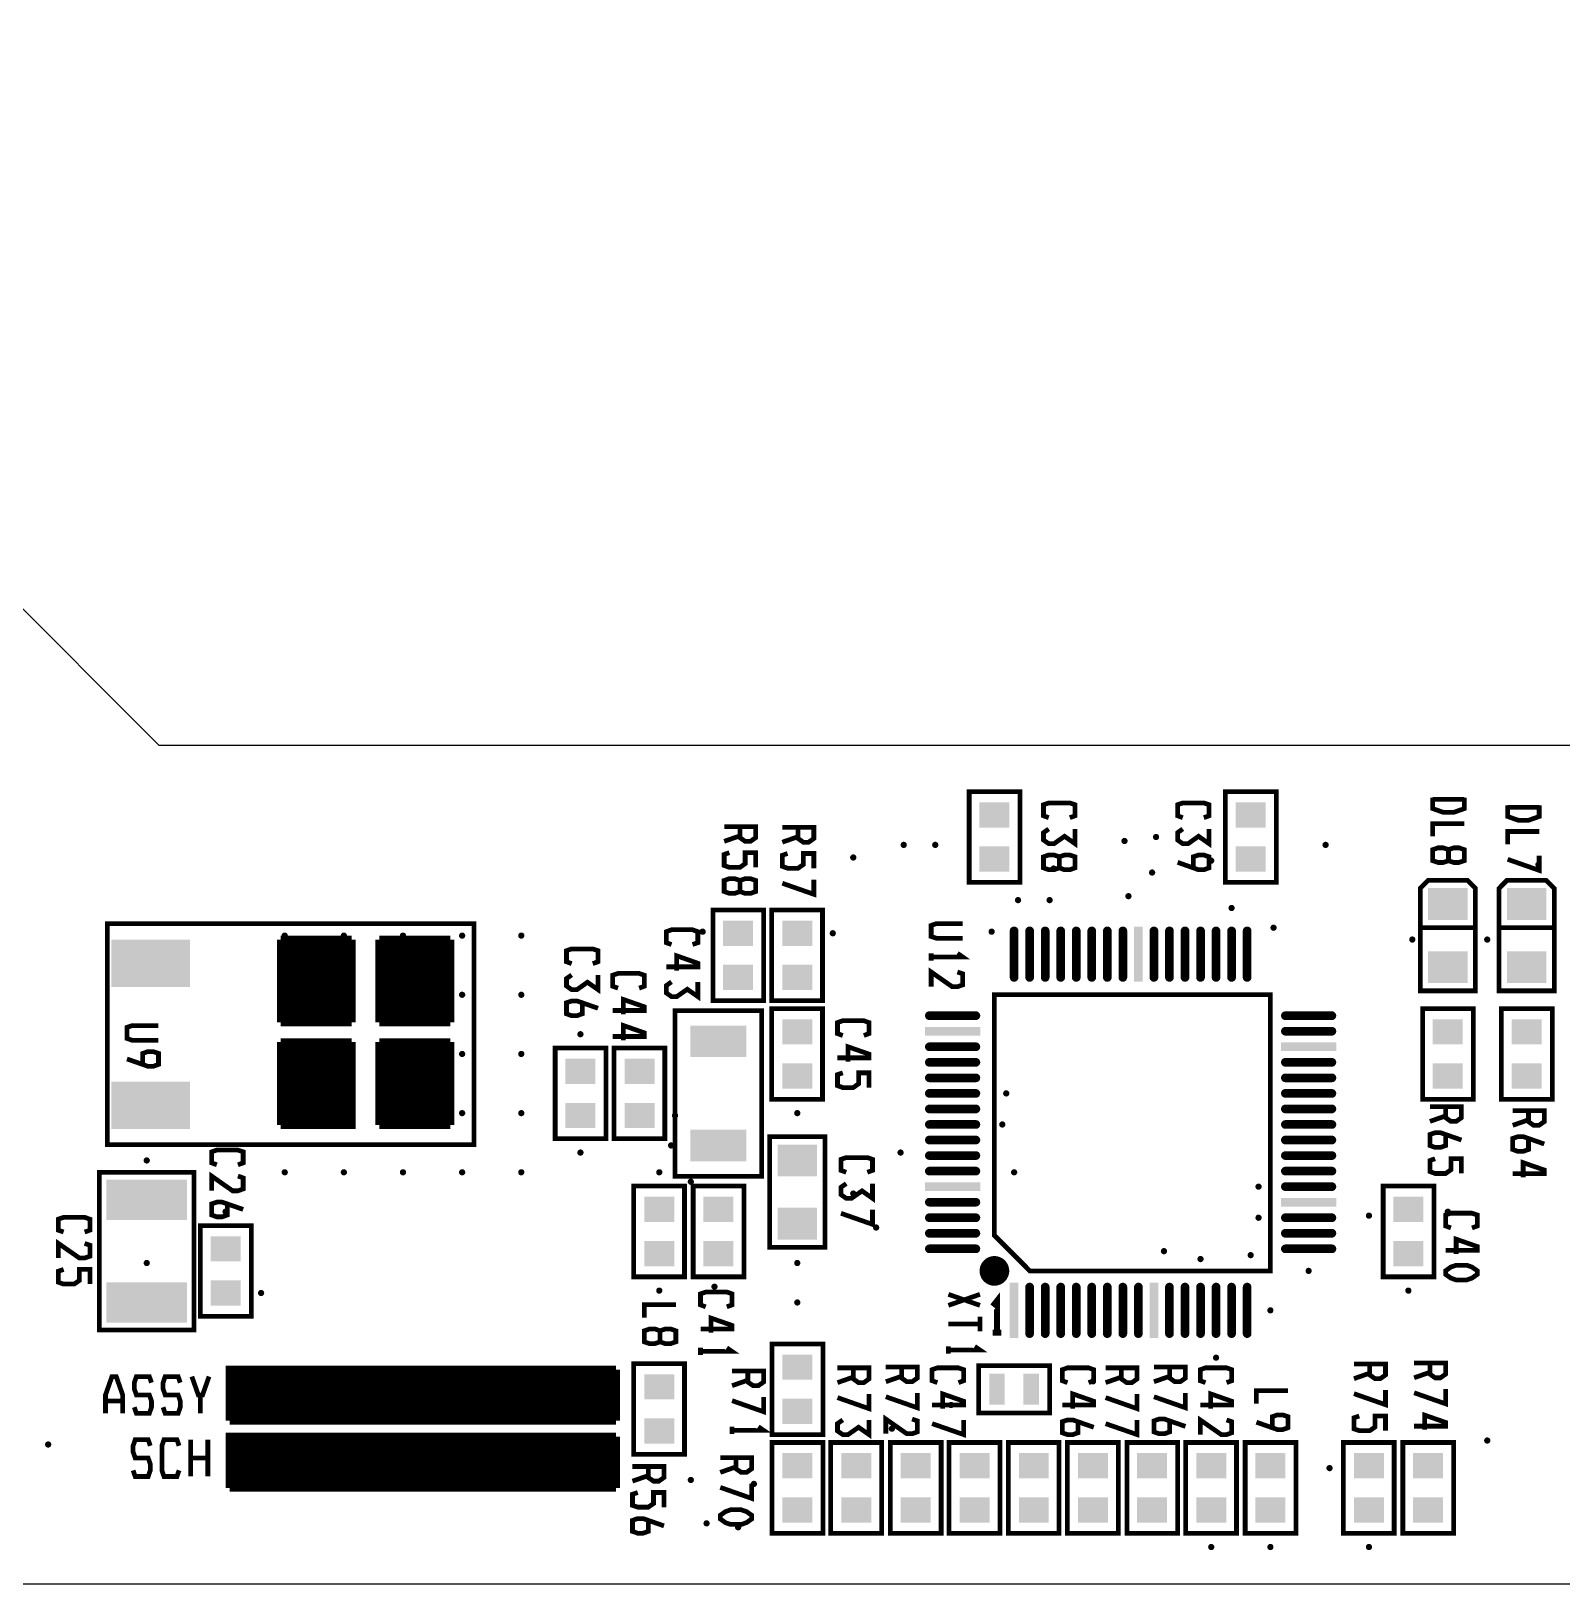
# Model space of a CAD drawing. Extents: x -5 to 195, y -5 to 45.
# Drawn here: x 97.87 to 147.19, y -5 to 45 of the extents above; entities that cross this region are included whole.
import ezdxf

# ---------------------------------------------------------------- set-up
doc = ezdxf.new("R2010")
doc.units = 0
doc.header["$MEASUREMENT"] = 0
doc.layers.get('0').update_dxf_attribs({"linetype": 'CONTINUOUS'})
for name, color, linetype in [('22-304-1_DRD', 7, 'CONTINUOUS'), ('22-304-1_SPT', 254, 'CONTINUOUS'), ('22-304-1_SST', 1, 'CONTINUOUS'), ('THRUHOLE_TAP', 13, 'CONTINUOUS')]:
    doc.layers.add(name, color=color, linetype=linetype)

# ---------------------------------------------------------------- blocks, each defined once
blk = doc.blocks.new('RECTANGLE_4')
blk.add_solid([(1.30048, 0.6477), (1.30048, -0.6477), (-1.30048, 0.6477), (-1.30048, -0.6477)])
blk = doc.blocks.new('RECTANGLE_5')
blk.add_solid([(0.4826, 0.4064), (0.4826, -0.4064), (-0.4826, 0.4064), (-0.4826, -0.4064)])
blk = doc.blocks.new('RECTANGLE_7')
blk.add_solid([(0.63627, 0.51308), (0.63627, -0.51308), (-0.63627, 0.51308), (-0.63627, -0.51308)])
blk = doc.blocks.new('RECTANGLE_9')
blk.add_solid([(0.9017, 0.508), (0.9017, -0.508), (-0.9017, 0.508), (-0.9017, -0.508)])
blk = doc.blocks.new('RECTANGLE_41')
blk.add_solid([(1.27, 0.762), (1.27, -0.762), (-1.27, 0.762), (-1.27, -0.762)])
blk = doc.blocks.new('OBLONG_45')
at = {"const_width": 0.2794}
blk.add_lwpolyline([(0.7493, 0), (-0.7493, 0)], dxfattribs=at)
at = {"const_width": 0.1397}
for points in [[(-0.81915, 0, 1), (-0.67945, 0, 1)], [(0.67945, 0, 1), (0.81915, 0, 1)]]:
    blk.add_lwpolyline(points, format="xyb", close=True, dxfattribs=at)
blk = doc.blocks.new('RECTANGLE_46')
blk.add_solid([(0.889, 0.1397), (0.889, -0.1397), (-0.889, 0.1397), (-0.889, -0.1397)])
blk = doc.blocks.new('OBLONG_47')
at = {"const_width": 0.2794}
blk.add_lwpolyline([(0, 0.7493), (0, -0.7493)], dxfattribs=at)
at = {"const_width": 0.1397}
for points in [[(-0.06985, 0.7493, 1), (0.06985, 0.7493, 1)], [(-0.06985, -0.7493, 1), (0.06985, -0.7493, 1)]]:
    blk.add_lwpolyline(points, format="xyb", close=True, dxfattribs=at)
blk = doc.blocks.new('RECTANGLE_48')
blk.add_solid([(0.1397, 0.889), (0.1397, -0.889), (-0.1397, 0.889), (-0.1397, -0.889)])
blk = doc.blocks.new('RECTANGLE_51')
blk.add_solid([(0.25019, 0.50038), (0.25019, -0.50038), (-0.25019, 0.50038), (-0.25019, -0.50038)])
blk = doc.blocks.new('ROUND_88')
at = {"const_width": 0.10033}
blk.add_lwpolyline([(-0.050164, 0, 1), (0.050164, 0, 1)], format="xyb", close=True, dxfattribs=at)

msp = doc.modelspace()

# ---------------------------------------------------------------- linework, layer by layer
at = {"layer": '22-304-1_DRD'}
for p, q in [((101.99878, 21.99894), (78.99908, 44.99864)), ((195.00088, 21.99894), (101.99878, 21.99894)), ((-4.99872, -4.99872), (195.00088, -4.99872))]:
    msp.add_line(p, q, dxfattribs=at)
at = {"layer": '22-304-1_SPT', "const_width": 0.254}
for points in [[(105.918, 15.748), (105.918, 13.081)], [(108.204, 15.748), (105.918, 15.748)], [(108.204, 15.6972), (105.918, 15.6972)], [(108.204, 15.4686), (105.918, 15.4686)], [(106.0196, 15.748), (106.0196, 13.081)], [(106.2482, 15.748), (106.2482, 13.081)], [(106.4768, 15.748), (106.4768, 13.081)], [(106.7054, 15.748), (106.7054, 13.081)], [(106.934, 15.748), (106.934, 13.081)], [(107.1626, 15.748), (107.1626, 13.081)], [(107.3912, 15.748), (107.3912, 13.081)], [(107.6198, 15.748), (107.6198, 13.081)], [(107.8484, 15.748), (107.8484, 13.081)], [(108.077, 15.748), (108.077, 13.081)], [(108.204, 15.748), (108.204, 13.081)], [(109.093, 15.748), (109.093, 13.081)], [(111.379, 15.748), (109.093, 15.748)], [(111.379, 15.6972), (109.093, 15.6972)], [(111.379, 15.4686), (109.093, 15.4686)], [(109.1946, 15.748), (109.1946, 13.081)], [(109.4232, 15.748), (109.4232, 13.081)], [(109.6518, 15.748), (109.6518, 13.081)], [(109.8804, 15.748), (109.8804, 13.081)], [(110.109, 15.748), (110.109, 13.081)], [(110.3376, 15.748), (110.3376, 13.081)], [(110.5662, 15.748), (110.5662, 13.081)], [(110.7948, 15.748), (110.7948, 13.081)], [(111.0234, 15.748), (111.0234, 13.081)], [(111.252, 15.748), (111.252, 13.081)], [(111.379, 15.748), (111.379, 13.081)], [(108.204, 15.24), (105.918, 15.24)], [(108.204, 15.0114), (105.918, 15.0114)], [(111.379, 15.24), (109.093, 15.24)], [(111.379, 15.0114), (109.093, 15.0114)], [(108.204, 14.7828), (105.918, 14.7828)], [(108.204, 14.5542), (105.918, 14.5542)], [(111.379, 14.7828), (109.093, 14.7828)], [(111.379, 14.5542), (109.093, 14.5542)], [(108.204, 14.3256), (105.918, 14.3256)], [(108.204, 14.097), (105.918, 14.097)], [(111.379, 14.3256), (109.093, 14.3256)], [(111.379, 14.097), (109.093, 14.097)], [(108.204, 13.8684), (105.918, 13.8684)], [(108.204, 13.6398), (105.918, 13.6398)], [(108.204, 13.4112), (105.918, 13.4112)], [(111.379, 13.8684), (109.093, 13.8684)], [(111.379, 13.6398), (109.093, 13.6398)], [(111.379, 13.4112), (109.093, 13.4112)], [(108.204, 13.1826), (105.918, 13.1826)], [(108.204, 13.081), (105.918, 13.081)], [(111.379, 13.1826), (109.093, 13.1826)], [(111.379, 13.081), (109.093, 13.081)], [(108.204, 12.446), (105.918, 12.446)], [(108.204, 12.446), (108.204, 9.779), (105.918, 9.779)], [(105.918, 12.446), (105.918, 9.779)], [(108.204, 12.3952), (105.918, 12.3952)], [(106.0196, 12.446), (106.0196, 9.779)], [(106.2482, 12.446), (106.2482, 9.779)], [(106.4768, 12.446), (106.4768, 9.779)], [(106.7054, 12.446), (106.7054, 9.779)], [(106.934, 12.446), (106.934, 9.779)], [(107.1626, 12.446), (107.1626, 9.779)], [(107.3912, 12.446), (107.3912, 9.779)], [(107.6198, 12.446), (107.6198, 9.779)], [(107.8484, 12.446), (107.8484, 9.779)], [(108.077, 12.446), (108.077, 9.779)], [(109.093, 12.446), (109.093, 9.779)], [(111.379, 12.446), (109.093, 12.446)], [(111.379, 12.3952), (109.093, 12.3952)], [(109.1946, 12.446), (109.1946, 9.779)], [(109.4232, 12.446), (109.4232, 9.779)], [(109.6518, 12.446), (109.6518, 9.779)], [(109.8804, 12.446), (109.8804, 9.779)], [(110.109, 12.446), (110.109, 9.779)], [(110.3376, 12.446), (110.3376, 9.779)], [(110.5662, 12.446), (110.5662, 9.779)], [(110.7948, 12.446), (110.7948, 9.779)], [(111.0234, 12.446), (111.0234, 9.779)], [(111.252, 12.446), (111.252, 9.779)], [(111.379, 12.446), (111.379, 9.779)], [(108.204, 12.1666), (105.918, 12.1666)], [(108.204, 11.938), (105.918, 11.938)], [(111.379, 12.1666), (109.093, 12.1666)], [(111.379, 11.938), (109.093, 11.938)], [(108.204, 11.7094), (105.918, 11.7094)], [(108.204, 11.4808), (105.918, 11.4808)], [(111.379, 11.7094), (109.093, 11.7094)], [(111.379, 11.4808), (109.093, 11.4808)], [(108.204, 11.2522), (105.918, 11.2522)], [(108.204, 11.0236), (105.918, 11.0236)], [(111.379, 11.2522), (109.093, 11.2522)], [(111.379, 11.0236), (109.093, 11.0236)], [(108.204, 10.795), (105.918, 10.795)], [(108.204, 10.5664), (105.918, 10.5664)], [(111.379, 10.795), (109.093, 10.795)], [(111.379, 10.5664), (109.093, 10.5664)], [(108.204, 10.3378), (105.918, 10.3378)], [(108.204, 10.1092), (105.918, 10.1092)], [(108.204, 9.8806), (105.918, 9.8806)], [(111.379, 10.3378), (109.093, 10.3378)], [(111.379, 10.1092), (109.093, 10.1092)], [(111.379, 9.8806), (109.093, 9.8806)], [(111.379, 9.779), (109.093, 9.779)]]:
    msp.add_lwpolyline(points, dxfattribs=at)
at = {"layer": '22-304-1_SST'}
for points, const_width in [([(129.7305, 17.5895), (129.7305, 20.5105), (128.0922, 20.5105), (128.0922, 17.5895), (129.7305, 17.5895)], 0.1524), ([(137.9855, 17.5895), (137.9855, 20.5105), (136.3472, 20.5105), (136.3472, 17.5895), (137.9855, 17.5895)], 0.1524), ([(130.65506, 19.6723), (130.48742, 19.73326), (130.48742, 20.08886), (130.65506, 20.14728), (131.33324, 20.14728), (131.50342, 20.08886), (131.50342, 19.73326), (131.33324, 19.6723)], 0.1524), ([(134.97306, 19.6723), (134.80542, 19.73326), (134.80542, 20.08886), (134.97306, 20.14728), (135.65124, 20.14728), (135.82142, 20.08886), (135.82142, 19.73326), (135.65124, 19.6723)], 0.1524), ([(143.02486, 20.32), (143.02486, 19.9644), (143.36268, 19.84502), (143.70304, 19.84502), (144.04086, 19.9644), (144.04086, 20.32)], 0.1524), ([(143.02486, 20.26158), (144.04086, 20.26158)], 0.1524), ([(145.43786, 20.066), (145.43786, 19.7104), (145.77568, 19.59102), (146.11604, 19.59102), (146.45386, 19.7104), (146.45386, 20.066)], 0.1524), ([(145.43786, 20.00758), (146.45386, 20.00758)], 0.1524), ([(143.02486, 19.06778), (143.02486, 19.4818), (144.04086, 19.4818)], 0.1524), ([(120.70842, 19.38528), (120.70842, 19.02968), (120.87606, 18.9103), (121.04624, 18.9103), (121.21642, 19.02968), (121.21642, 19.38528), (120.20042, 19.38528)], 0.1524), ([(120.70842, 19.0881), (120.20042, 18.9103)], 0.1524), ([(122.5804, 19.35734), (122.5804, 19.00174), (122.75058, 18.88236), (122.92076, 18.88236), (123.0884, 19.00174), (123.0884, 19.35734), (122.0724, 19.35734)], 0.1524), ([(122.5804, 19.06016), (122.0724, 18.88236)], 0.1524), ([(130.65506, 19.30908), (130.48742, 19.1897), (130.48742, 18.95348), (130.65506, 18.8341), (130.82524, 18.8341), (131.16306, 19.07286), (131.50342, 18.8341), (131.50342, 19.30908)], 0.1524), ([(134.97306, 19.30908), (134.80542, 19.1897), (134.80542, 18.95348), (134.97306, 18.8341), (135.14324, 18.8341), (135.48106, 19.07286), (135.82142, 18.8341), (135.82142, 19.30908)], 0.1524), ([(145.43786, 18.81378), (145.43786, 19.2278), (146.45386, 19.2278)], 0.1524), ([(120.36806, 18.54708), (120.20042, 18.48866), (120.20042, 18.13306), (120.36806, 18.0721), (120.70842, 18.0721), (120.87606, 18.19148), (120.87606, 18.54708), (121.21642, 18.54708), (121.21642, 18.0721)], 0.1524), ([(122.24258, 18.51914), (122.0724, 18.46072), (122.0724, 18.10512), (122.24258, 18.04416), (122.5804, 18.04416), (122.75058, 18.16354), (122.75058, 18.51914), (123.0884, 18.51914), (123.0884, 18.04416)], 0.1524), ([(130.99542, 18.05686), (131.16306, 17.9959), (131.33324, 17.9959), (131.50342, 18.05686), (131.50342, 18.41246), (131.33324, 18.47088), (131.16306, 18.47088), (130.99542, 18.41246), (130.99542, 18.05686), (130.82524, 17.9959), (130.65506, 17.9959), (130.48742, 18.05686), (130.48742, 18.41246), (130.65506, 18.47088), (130.82524, 18.47088), (130.99542, 18.41246)], 0.1524), ([(135.31342, 18.05686), (135.31342, 18.41246), (135.48106, 18.47088), (135.65124, 18.47088), (135.82142, 18.41246), (135.82142, 18.05686), (135.65124, 17.9959), (135.48106, 17.9959), (134.80542, 18.23466)], 0.1524), ([(143.53286, 18.288), (143.70304, 18.22958), (143.87068, 18.22958), (144.04086, 18.288), (144.04086, 18.6436), (143.87068, 18.70202), (143.70304, 18.70202), (143.53286, 18.6436), (143.53286, 18.288), (143.36268, 18.22958), (143.19504, 18.22958), (143.02486, 18.288), (143.02486, 18.6436), (143.19504, 18.70202), (143.36268, 18.70202), (143.53286, 18.6436)], 0.1524), ([(145.43786, 18.33118), (146.45386, 17.97558), (146.45386, 18.44802)], 0.1524), ([(120.70842, 17.29486), (120.87606, 17.2339), (121.04624, 17.2339), (121.21642, 17.29486), (121.21642, 17.65046), (121.04624, 17.70888), (120.87606, 17.70888), (120.70842, 17.65046), (120.70842, 17.29486), (120.53824, 17.2339), (120.36806, 17.2339), (120.20042, 17.29486), (120.20042, 17.65046), (120.36806, 17.70888), (120.53824, 17.70888), (120.70842, 17.65046)], 0.1524), ([(122.0724, 17.56156), (123.0884, 17.20596), (123.0884, 17.68094)], 0.1524), ([(142.875, 17.653), (144.145, 17.653), (144.399, 17.399), (144.399, 14.097), (142.621, 14.097), (142.621, 17.399), (142.875, 17.653)], 0.1524), ([(145.415, 17.653), (146.685, 17.653), (146.939, 17.399), (146.939, 14.097), (145.161, 14.097), (145.161, 17.399), (145.415, 17.653)], 0.1524), ([(121.4755, 13.7795), (121.4755, 16.7005), (119.8372, 16.7005), (119.8372, 13.7795), (121.4755, 13.7795)], 0.1524), ([(121.7295, 16.7005), (121.7295, 13.7795), (123.3678, 13.7795), (123.3678, 16.7005), (121.7295, 16.7005)], 0.1524), ([(100.33, 16.256), (100.33, 9.144), (112.141, 9.144), (112.141, 16.256), (100.33, 16.256)], 0.1524), ([(118.5037, 15.58798), (118.33606, 15.6464), (118.33606, 16.002), (118.5037, 16.06296), (119.18188, 16.06296), (119.35206, 16.002), (119.35206, 15.6464), (119.18188, 15.58798)], 0.1524), ([(127.88392, 15.78864), (127.0381, 15.78864), (126.86792, 15.84706), (126.86792, 16.20266), (127.0381, 16.26108), (127.88392, 16.26108)], 0.1524), ([(142.621, 16.129), (144.399, 16.129)], 0.1524), ([(145.161, 16.129), (146.939, 16.129)], 0.1524), ([(115.28806, 14.9733), (115.12042, 15.03426), (115.12042, 15.38986), (115.28806, 15.44828), (115.96624, 15.44828), (116.13642, 15.38986), (116.13642, 15.03426), (115.96624, 14.9733)], 0.1524), ([(118.67388, 14.74978), (118.67388, 15.22476), (119.35206, 14.986), (119.35206, 14.86916), (118.33606, 14.86916)], 0.1524), ([(126.86792, 15.06728), (126.86792, 15.30604)], 0.1524), ([(126.86792, 15.18666), (127.88392, 15.18666), (127.71374, 15.30604)], 0.1524), ([(115.28806, 14.61008), (115.12042, 14.4907), (115.12042, 14.25448), (115.28806, 14.1351), (115.45824, 14.1351), (115.79606, 14.37386), (116.13642, 14.1351), (116.13642, 14.61008)], 0.1524), ([(116.78158, 14.18336), (116.6114, 14.24432), (116.6114, 14.59992), (116.78158, 14.65834), (117.45976, 14.65834), (117.6274, 14.59992), (117.6274, 14.24432), (117.45976, 14.18336)], 0.1524), ([(126.86792, 14.22908), (126.86792, 14.70406), (127.5461, 14.22908), (127.71374, 14.22908), (127.88392, 14.29004), (127.88392, 14.64564), (127.71374, 14.70406)], 0.1524), ([(118.5037, 14.38656), (118.33606, 14.26718), (118.33606, 14.03096), (118.5037, 13.91158), (118.67388, 13.91158), (119.0117, 14.1478), (119.35206, 13.91158), (119.35206, 14.38656)], 0.1524), ([(130.048, 5.08), (137.795, 5.08), (137.795, 13.97), (128.905, 13.97), (128.905, 6.223), (130.048, 5.08)], 0.1524), ([(115.62842, 13.71346), (115.62842, 13.35786), (115.45824, 13.2969), (115.28806, 13.2969), (115.12042, 13.35786), (115.12042, 13.71346), (115.28806, 13.77188), (115.45824, 13.77188), (116.13642, 13.53566)], 0.1524), ([(116.95176, 13.34516), (116.95176, 13.82014), (117.6274, 13.58392), (117.6274, 13.46454), (116.6114, 13.46454)], 0.1524), ([(118.618, 13.462), (121.412, 13.462), (121.412, 8.128), (118.618, 8.128), (118.618, 13.462)], 0.1524), ([(121.7295, 13.5255), (121.7295, 10.6045), (123.3678, 10.6045), (123.3678, 13.5255), (121.7295, 13.5255)], 0.1524), ([(144.3355, 10.6045), (144.3355, 13.5255), (142.6972, 13.5255), (142.6972, 10.6045), (144.3355, 10.6045)], 0.1524), ([(146.8755, 10.6045), (146.8755, 13.5255), (145.2372, 13.5255), (145.2372, 10.6045), (146.8755, 10.6045)], 0.1524), ([(101.97846, 12.50442), (101.13264, 12.50442), (100.96246, 12.56538), (100.96246, 12.92098), (101.13264, 12.9794), (101.97846, 12.9794)], 0.1524), ([(116.95176, 12.50696), (116.95176, 12.98194), (117.6274, 12.74572), (117.6274, 12.62634), (116.6114, 12.62634)], 0.1524), ([(124.02058, 12.65936), (123.8504, 12.72032), (123.8504, 13.07592), (124.02058, 13.13434), (124.69876, 13.13434), (124.8664, 13.07592), (124.8664, 12.72032), (124.69876, 12.65936)], 0.1524), ([(101.47046, 11.72718), (101.47046, 12.08278), (101.64064, 12.1412), (101.80828, 12.1412), (101.97846, 12.08278), (101.97846, 11.72718), (101.80828, 11.66622), (101.64064, 11.66622), (100.96246, 11.90498)], 0.1524), ([(116.3955, 9.3345), (116.3955, 12.2555), (114.7572, 12.2555), (114.7572, 9.3345), (116.3955, 9.3345)], 0.1524), ([(116.6495, 12.2555), (116.6495, 9.3345), (118.2878, 9.3345), (118.2878, 12.2555), (116.6495, 12.2555)], 0.1524), ([(124.19076, 11.82116), (124.19076, 12.29614), (124.8664, 12.05992), (124.8664, 11.94054), (123.8504, 11.94054)], 0.1524), ([(124.02058, 11.45794), (123.8504, 11.39952), (123.8504, 11.04392), (124.02058, 10.98296), (124.3584, 10.98296), (124.52858, 11.10234), (124.52858, 11.45794), (124.8664, 11.45794), (124.8664, 10.98296)], 0.1524), ([(143.44142, 10.36828), (143.44142, 10.01268), (143.60906, 9.8933), (143.77924, 9.8933), (143.94942, 10.01268), (143.94942, 10.36828), (142.93342, 10.36828)], 0.1524), ([(143.44142, 10.0711), (142.93342, 9.8933)], 0.1524), ([(146.10842, 10.24128), (146.10842, 9.88568), (146.27606, 9.7663), (146.44624, 9.7663), (146.61642, 9.88568), (146.61642, 10.24128), (145.60042, 10.24128)], 0.1524), ([(146.10842, 9.9441), (145.60042, 9.7663)], 0.1524), ([(143.44142, 9.47166), (143.44142, 9.11606), (143.27124, 9.0551), (143.10106, 9.0551), (142.93342, 9.11606), (142.93342, 9.47166), (143.10106, 9.53008), (143.27124, 9.53008), (143.94942, 9.29386)], 0.1524), ([(103.85806, 8.4963), (103.69042, 8.55726), (103.69042, 8.91286), (103.85806, 8.97128), (104.53624, 8.97128), (104.70642, 8.91286), (104.70642, 8.55726), (104.53624, 8.4963)], 0.1524), ([(123.444, 5.842), (123.444, 9.398), (121.666, 9.398), (121.666, 5.842), (123.444, 5.842)], 0.1524), ([(146.10842, 9.34466), (146.10842, 8.98906), (145.93824, 8.9281), (145.76806, 8.9281), (145.60042, 8.98906), (145.60042, 9.34466), (145.76806, 9.40308), (145.93824, 9.40308), (146.61642, 9.16686)], 0.1524), ([(124.13234, 8.255), (123.96216, 8.31596), (123.96216, 8.67156), (124.13234, 8.72998), (124.81052, 8.72998), (124.97816, 8.67156), (124.97816, 8.31596), (124.81052, 8.255)], 0.1524), ([(143.10106, 8.69188), (142.93342, 8.63346), (142.93342, 8.27786), (143.10106, 8.2169), (143.44142, 8.2169), (143.60906, 8.33628), (143.60906, 8.69188), (143.94942, 8.69188), (143.94942, 8.2169)], 0.1524), ([(145.93824, 8.0899), (145.93824, 8.56488), (146.61642, 8.32866), (146.61642, 8.20928), (145.60042, 8.20928)], 0.1524), ([(100.457, 3.175), (103.124, 3.175), (103.124, 8.255), (100.076, 8.255), (100.076, 3.175), (100.457, 3.175)], 0.1524), ([(103.69042, 7.6581), (103.69042, 8.13308), (104.36606, 7.6581), (104.53624, 7.6581), (104.70642, 7.71906), (104.70642, 8.07466), (104.53624, 8.13308)], 0.1524), ([(117.2845, 7.8105), (117.2845, 4.8895), (118.9228, 4.8895), (118.9228, 7.8105), (117.2845, 7.8105)], 0.1524), ([(120.8405, 4.8895), (120.8405, 7.8105), (119.2022, 7.8105), (119.2022, 4.8895), (120.8405, 4.8895)], 0.1524), ([(124.13234, 7.89178), (123.96216, 7.7724), (123.96216, 7.53618), (124.13234, 7.4168), (124.30252, 7.4168), (124.64034, 7.65556), (124.97816, 7.4168), (124.97816, 7.89178)], 0.1524), ([(143.0655, 4.8895), (143.0655, 7.8105), (141.4272, 7.8105), (141.4272, 4.8895), (143.0655, 4.8895)], 0.1524), ([(104.19842, 7.23646), (104.19842, 6.88086), (104.02824, 6.8199), (103.85806, 6.8199), (103.69042, 6.88086), (103.69042, 7.23646), (103.85806, 7.29488), (104.02824, 7.29488), (104.70642, 7.05866)], 0.1524), ([(123.96216, 6.9342), (124.97816, 6.5786), (124.97816, 7.05358)], 0.1524), ([(143.60906, 6.4643), (143.44142, 6.52526), (143.44142, 6.88086), (143.60906, 6.93928), (144.28724, 6.93928), (144.45742, 6.88086), (144.45742, 6.52526), (144.28724, 6.4643)], 0.1524), ([(98.92284, 6.33222), (98.75266, 6.39064), (98.75266, 6.74624), (98.92284, 6.80466), (99.59848, 6.80466), (99.76866, 6.74624), (99.76866, 6.39064), (99.59848, 6.33222)], 0.1524), ([(104.9655, 3.6195), (104.9655, 6.5405), (103.3272, 6.5405), (103.3272, 3.6195), (104.9655, 3.6195)], 0.1524), ([(98.75266, 5.49402), (98.75266, 5.96646), (99.43084, 5.49402), (99.59848, 5.49402), (99.76866, 5.55244), (99.76866, 5.90804), (99.59848, 5.96646)], 0.1524), ([(143.77924, 5.6261), (143.77924, 6.10108), (144.45742, 5.86486), (144.45742, 5.74548), (143.44142, 5.74548)], 0.1524), ([(128.74244, 5.44576), (128.74244, 4.7117)], 0.1524), ([(129.01676, 5.46608), (128.79324, 5.46608)], 0.1524), ([(128.8796, 5.48132), (128.8796, 4.67868)], 0.1524), ([(129.01676, 5.46608), (129.01676, 4.69392)], 0.1524), ([(98.92284, 5.12826), (98.75266, 5.06984), (98.75266, 4.71424), (98.92284, 4.65582), (99.26066, 4.65582), (99.43084, 4.77266), (99.43084, 5.12826), (99.76866, 5.12826), (99.76866, 4.65582)], 0.1524), ([(129.30632, 5.0546), (128.50368, 5.0546)], 0.1524), ([(129.29108, 5.19176), (128.51892, 5.19176)], 0.1524), ([(129.21996, 5.32892), (128.59004, 5.32892)], 0.1524), ([(128.60528, 5.3467), (128.60528, 4.8133)], 0.1524), ([(129.15392, 5.39496), (129.15392, 4.76504)], 0.1524), ([(129.29108, 5.19176), (129.29108, 4.96824)], 0.1524), ([(143.44142, 5.08508), (143.60906, 5.20446), (143.77924, 5.26288), (144.11706, 5.26288), (144.28724, 5.20446), (144.45742, 5.08508), (144.45742, 4.9657), (144.28724, 4.84886), (144.11706, 4.7879), (143.77924, 4.7879), (143.60906, 4.84886), (143.44142, 4.9657), (143.44142, 5.08508)], 0.1524), ([(129.27076, 4.91744), (128.5367, 4.91744)], 0.1524), ([(129.1717, 4.78028), (128.6383, 4.78028)], 0.1524), ([(117.6274, 3.57632), (117.6274, 3.99034), (118.6434, 3.99034)], 0.1524), ([(119.60606, 3.9243), (119.43842, 3.98526), (119.43842, 4.34086), (119.60606, 4.39928), (120.28424, 4.39928), (120.45442, 4.34086), (120.45442, 3.98526), (120.28424, 3.9243)], 0.1524), ([(127.42418, 3.97002), (128.44018, 4.32562)], 0.1524), ([(128.44018, 3.97002), (127.42418, 4.32562)], 0.1524), ([(128.98882, 3.09118), (128.98882, 4.10718), (128.8542, 3.937)], 0.2032), ([(119.77624, 3.0861), (119.77624, 3.56108), (120.45442, 3.32486), (120.45442, 3.20548), (119.43842, 3.20548)], 0.1524), ([(128.44018, 3.13182), (128.44018, 3.6068)], 0.1524), ([(118.1354, 2.79654), (118.30558, 2.73812), (118.47576, 2.73812), (118.6434, 2.79654), (118.6434, 3.15214), (118.47576, 3.21056), (118.30558, 3.21056), (118.1354, 3.15214), (118.1354, 2.79654), (117.96776, 2.73812), (117.79758, 2.73812), (117.6274, 2.79654), (117.6274, 3.15214), (117.79758, 3.21056), (117.96776, 3.21056), (118.1354, 3.15214)], 0.1524), ([(127.42418, 3.37058), (128.44018, 3.37058)], 0.1524), ([(129.12598, 3.09118), (128.8542, 3.09118)], 0.2032), ([(119.43842, 2.36728), (119.43842, 2.6035)], 0.1524), ([(119.43842, 2.48666), (120.45442, 2.48666), (120.28424, 2.6035)], 0.1524), ([(123.3805, -0.1905), (123.3805, 2.7305), (121.7422, 2.7305), (121.7422, -0.1905), (123.3805, -0.1905)], 0.1524), ([(127.42418, 2.413), (127.42418, 2.64922)], 0.1524), ([(127.42418, 2.53238), (128.44018, 2.53238), (128.27, 2.64922)], 0.1524), ([(116.713, 1.905), (104.267, 1.905), (104.267, 0.254)], 0.254), ([(104.3686, 1.905), (104.3686, 0.254)], 0.254), ([(104.5972, 1.905), (104.5972, 0.254)], 0.254), ([(104.8258, 1.905), (104.8258, 0.254)], 0.254), ([(105.0544, 1.905), (105.0544, 0.254)], 0.254), ([(105.283, 1.905), (105.283, 0.254)], 0.254), ([(105.5116, 1.905), (105.5116, 0.254)], 0.254), ([(105.7402, 1.905), (105.7402, 0.254)], 0.254), ([(105.9688, 1.905), (105.9688, 0.254)], 0.254), ([(106.1974, 1.905), (106.1974, 0.254)], 0.254), ([(106.426, 1.905), (106.426, 0.254)], 0.254), ([(106.6546, 1.905), (106.6546, 0.254)], 0.254), ([(106.8832, 1.905), (106.8832, 0.254)], 0.254), ([(107.1118, 1.905), (107.1118, 0.254)], 0.254), ([(107.3404, 1.905), (107.3404, 0.254)], 0.254), ([(107.569, 1.905), (107.569, 0.254)], 0.254), ([(107.7976, 1.905), (107.7976, 0.254)], 0.254), ([(108.0262, 1.905), (108.0262, 0.254)], 0.254), ([(108.2548, 1.905), (108.2548, 0.254)], 0.254), ([(108.4834, 1.905), (108.4834, 0.254)], 0.254), ([(108.712, 1.905), (108.712, 0.254)], 0.254), ([(108.9406, 1.905), (108.9406, 0.254)], 0.254), ([(109.1692, 1.905), (109.1692, 0.254)], 0.254), ([(109.3978, 1.905), (109.3978, 0.254)], 0.254), ([(109.6264, 1.905), (109.6264, 0.254)], 0.254), ([(109.855, 1.905), (109.855, 0.254)], 0.254), ([(110.0836, 1.905), (110.0836, 0.254)], 0.254), ([(110.3122, 1.905), (110.3122, 0.254)], 0.254), ([(110.5408, 1.905), (110.5408, 0.254)], 0.254), ([(110.7694, 1.905), (110.7694, 0.254)], 0.254), ([(110.998, 1.905), (110.998, 0.254)], 0.254), ([(111.2266, 1.905), (111.2266, 0.254)], 0.254), ([(111.4552, 1.905), (111.4552, 0.254)], 0.254), ([(111.6838, 1.905), (111.6838, 0.254)], 0.254), ([(111.9124, 1.905), (111.9124, 0.254)], 0.254), ([(112.141, 1.905), (112.141, 0.254)], 0.254), ([(112.3696, 1.905), (112.3696, 0.254)], 0.254), ([(112.5982, 1.905), (112.5982, 0.254)], 0.254), ([(112.8268, 1.905), (112.8268, 0.254)], 0.254), ([(113.0554, 1.905), (113.0554, 0.254)], 0.254), ([(113.284, 1.905), (113.284, 0.254)], 0.254), ([(113.5126, 1.905), (113.5126, 0.254)], 0.254), ([(113.7412, 1.905), (113.7412, 0.254)], 0.254), ([(113.9698, 1.905), (113.9698, 0.254)], 0.254), ([(114.1984, 1.905), (114.1984, 0.254)], 0.254), ([(114.427, 1.905), (114.427, 0.254)], 0.254), ([(114.6556, 1.905), (114.6556, 0.254)], 0.254), ([(114.8842, 1.905), (114.8842, 0.254)], 0.254), ([(115.1128, 1.905), (115.1128, 0.254)], 0.254), ([(115.3414, 1.905), (115.3414, 0.254)], 0.254), ([(115.57, 1.905), (115.57, 0.254)], 0.254), ([(115.7986, 1.905), (115.7986, 0.254)], 0.254), ([(116.0272, 1.905), (116.0272, 0.254)], 0.254), ([(116.2558, 1.905), (116.2558, 0.254)], 0.254), ([(116.4844, 1.905), (116.4844, 0.254)], 0.254), ([(116.713, 1.905), (116.713, 0.254)], 0.254), ([(117.2845, 2.0955), (117.2845, -0.8255), (118.9228, -0.8255), (118.9228, 2.0955), (117.2845, 2.0955)], 0.1524), ([(124.3584, 1.95834), (124.3584, 1.60274), (124.52858, 1.48336), (124.69876, 1.48336), (124.8664, 1.60274), (124.8664, 1.95834), (123.8504, 1.95834)], 0.1524), ([(125.91542, 1.98628), (125.91542, 1.63068), (126.08306, 1.5113), (126.25324, 1.5113), (126.42342, 1.63068), (126.42342, 1.98628), (125.40742, 1.98628)], 0.1524), ([(127.06858, 1.48336), (126.8984, 1.54432), (126.8984, 1.89992), (127.06858, 1.95834), (127.74676, 1.95834), (127.9144, 1.89992), (127.9144, 1.54432), (127.74676, 1.48336)], 0.1524), ([(130.683, 2.032), (128.397, 2.032), (128.397, 0.508), (130.683, 0.508), (130.683, 2.032)], 0.1524), ([(131.25958, 1.48336), (131.0894, 1.54432), (131.0894, 1.89992), (131.25958, 1.95834), (131.93776, 1.95834), (132.1054, 1.89992), (132.1054, 1.54432), (131.93776, 1.48336)], 0.1524), ([(132.9944, 1.95834), (132.9944, 1.60274), (133.16458, 1.48336), (133.33476, 1.48336), (133.5024, 1.60274), (133.5024, 1.95834), (132.4864, 1.95834)], 0.1524), ([(134.55142, 1.98628), (134.55142, 1.63068), (134.71906, 1.5113), (134.88924, 1.5113), (135.05942, 1.63068), (135.05942, 1.98628), (134.04342, 1.98628)], 0.1524), ([(135.70458, 1.48336), (135.5344, 1.54432), (135.5344, 1.89992), (135.70458, 1.95834), (136.38276, 1.95834), (136.5504, 1.89992), (136.5504, 1.54432), (136.38276, 1.48336)], 0.1524), ([(140.9954, 2.08534), (140.9954, 1.72974), (141.16558, 1.61036), (141.33576, 1.61036), (141.5034, 1.72974), (141.5034, 2.08534), (140.4874, 2.08534)], 0.1524), ([(142.93342, 2.11328), (142.93342, 1.75768), (143.10106, 1.6383), (143.27124, 1.6383), (143.44142, 1.75768), (143.44142, 2.11328), (142.42542, 2.11328)], 0.1524), ([(100.8253, 0.49276), (100.8253, 1.08712), (100.61702, 1.67894), (100.47986, 1.67894), (100.27158, 1.08712), (100.27158, 0.49276)], 0.1524), ([(101.7524, 1.48082), (101.68382, 1.67894), (101.26726, 1.67894), (101.19868, 1.48082), (101.19868, 1.2827), (101.26726, 1.08712), (101.68382, 1.08712), (101.7524, 0.889), (101.7524, 0.69088), (101.68382, 0.49276), (101.26726, 0.49276), (101.19868, 0.69088)], 0.1524), ([(102.6795, 1.48082), (102.61092, 1.67894), (102.19436, 1.67894), (102.12578, 1.48082), (102.12578, 1.2827), (102.19436, 1.08712), (102.61092, 1.08712), (102.6795, 0.889), (102.6795, 0.69088), (102.61092, 0.49276), (102.19436, 0.49276), (102.12578, 0.69088)], 0.1524), ([(103.6066, 1.67894), (103.39832, 1.08712), (103.26116, 1.08712), (103.05288, 1.67894)], 0.1524), ([(116.713, 1.7272), (104.267, 1.7272)], 0.254), ([(116.713, 1.4986), (104.267, 1.4986)], 0.254), ([(120.96242, 1.85928), (120.96242, 1.50368), (121.13006, 1.3843), (121.30024, 1.3843), (121.47042, 1.50368), (121.47042, 1.85928), (120.45442, 1.85928)], 0.1524), ([(120.96242, 1.5621), (120.45442, 1.3843)], 0.1524), ([(124.3584, 1.66116), (123.8504, 1.48336)], 0.1524), ([(125.91542, 1.6891), (125.40742, 1.5113)], 0.1524), ([(132.9944, 1.66116), (132.4864, 1.48336)], 0.1524), ([(134.55142, 1.6891), (134.04342, 1.5113)], 0.1524), ([(140.9954, 1.78816), (140.4874, 1.61036)], 0.1524), ([(142.93342, 1.8161), (142.42542, 1.6383)], 0.1524), ([(103.32974, 0.49276), (103.32974, 1.08712)], 0.1524), ([(116.713, 1.27), (104.267, 1.27)], 0.254), ([(116.713, 1.0414), (104.267, 1.0414)], 0.254), ([(120.45442, 0.9017), (121.47042, 0.5461), (121.47042, 1.02108)], 0.1524), ([(123.8504, 1.00076), (124.8664, 0.64516), (124.8664, 1.12014)], 0.1524), ([(125.40742, 1.0287), (126.42342, 0.6731), (126.42342, 1.14808)], 0.1524), ([(127.23876, 0.64516), (127.23876, 1.12014), (127.9144, 0.88392), (127.9144, 0.76454), (126.8984, 0.76454)], 0.1524), ([(131.42976, 0.64516), (131.42976, 1.12014), (132.1054, 0.88392), (132.1054, 0.76454), (131.0894, 0.76454)], 0.1524), ([(132.4864, 1.00076), (133.5024, 0.64516), (133.5024, 1.12014)], 0.1524), ([(134.04342, 1.0287), (135.05942, 0.6731), (135.05942, 1.14808)], 0.1524), ([(135.87476, 0.64516), (135.87476, 1.12014), (136.5504, 0.88392), (136.5504, 0.76454), (135.5344, 0.76454)], 0.1524), ([(137.34542, 0.81026), (137.34542, 1.22428), (138.36142, 1.22428)], 0.1524), ([(140.4874, 1.12776), (141.5034, 0.77216), (141.5034, 1.24714)], 0.1524), ([(142.42542, 1.1557), (143.44142, 0.8001), (143.44142, 1.27508)], 0.1524), ([(100.8253, 0.889), (100.27158, 0.889)], 0.1524), ([(116.713, 0.8128), (104.267, 0.8128)], 0.254), ([(116.713, 0.5842), (104.267, 0.5842)], 0.254), ([(137.85342, 0.03048), (137.85342, 0.38608), (138.02106, 0.4445), (138.19124, 0.4445), (138.36142, 0.38608), (138.36142, 0.03048), (138.19124, -0.02794), (138.02106, -0.02794), (137.34542, 0.20828)], 0.1524), ([(142.76324, -0.03556), (142.76324, 0.43688), (143.44142, 0.20066), (143.44142, 0.08128), (142.42542, 0.08128)], 0.1524), ([(116.713, 0.3556), (104.267, 0.3556)], 0.254), ([(116.713, 0.254), (104.267, 0.254)], 0.254), ([(120.45442, -0.17272), (120.45442, 0.0635)], 0.1524), ([(120.45442, -0.05334), (121.47042, -0.05334), (121.30024, 0.0635)], 0.1524), ([(124.02058, 0.28194), (123.8504, 0.16256), (123.8504, -0.07366), (124.02058, -0.1905), (124.19076, -0.1905), (124.52858, 0.04572), (124.8664, -0.1905), (124.8664, 0.28194)], 0.1524), ([(125.40742, -0.16256), (125.40742, 0.30988), (126.08306, -0.16256), (126.25324, -0.16256), (126.42342, -0.10414), (126.42342, 0.25146), (126.25324, 0.30988)], 0.1524), ([(126.8984, 0.16256), (127.9144, -0.1905), (127.9144, 0.28194)], 0.1524), ([(131.5974, 0.22352), (131.5974, -0.13208), (131.42976, -0.1905), (131.25958, -0.1905), (131.0894, -0.13208), (131.0894, 0.22352), (131.25958, 0.28194), (131.42976, 0.28194), (132.1054, 0.04572)], 0.1524), ([(132.4864, 0.16256), (133.5024, -0.1905), (133.5024, 0.28194)], 0.1524), ([(134.55142, 0.25146), (134.55142, -0.10414), (134.38124, -0.16256), (134.21106, -0.16256), (134.04342, -0.10414), (134.04342, 0.25146), (134.21106, 0.30988), (134.38124, 0.30988), (135.05942, 0.07366)], 0.1524), ([(135.5344, -0.1905), (135.5344, 0.28194), (136.21258, -0.1905), (136.38276, -0.1905), (136.5504, -0.13208), (136.5504, 0.22352), (136.38276, 0.28194)], 0.1524), ([(140.65758, 0.40894), (140.4874, 0.35052), (140.4874, -0.00508), (140.65758, -0.0635), (140.9954, -0.0635), (141.16558, 0.05334), (141.16558, 0.40894), (141.5034, 0.40894), (141.5034, -0.0635)], 0.1524), ([(101.7143, -0.55118), (101.64572, -0.35306), (101.22916, -0.35306), (101.16058, -0.55118), (101.16058, -0.74676), (101.22916, -0.94488), (101.64572, -0.94488), (101.7143, -1.143), (101.7143, -1.34112), (101.64572, -1.53924), (101.22916, -1.53924), (101.16058, -1.34112)], 0.1524), ([(102.6414, -1.34112), (102.57282, -1.53924), (102.15626, -1.53924), (102.08768, -1.34112), (102.08768, -0.55118), (102.15626, -0.35306), (102.57282, -0.35306), (102.6414, -0.55118)], 0.1524), ([(103.01478, -1.53924), (103.01478, -0.35306)], 0.1524), ([(103.5685, -1.53924), (103.5685, -0.35306)], 0.1524), ([(116.713, -0.254), (104.267, -0.254), (104.267, -1.905)], 0.254), ([(116.713, -0.4318), (104.267, -0.4318)], 0.254), ([(104.3686, -0.254), (104.3686, -1.905)], 0.254), ([(104.5972, -0.254), (104.5972, -1.905)], 0.254), ([(104.8258, -0.254), (104.8258, -1.905)], 0.254), ([(105.0544, -0.254), (105.0544, -1.905)], 0.254), ([(105.283, -0.254), (105.283, -1.905)], 0.254), ([(105.5116, -0.254), (105.5116, -1.905)], 0.254), ([(105.7402, -0.254), (105.7402, -1.905)], 0.254), ([(105.9688, -0.254), (105.9688, -1.905)], 0.254), ([(106.1974, -0.254), (106.1974, -1.905)], 0.254), ([(106.426, -0.254), (106.426, -1.905)], 0.254), ([(106.6546, -0.254), (106.6546, -1.905)], 0.254), ([(106.8832, -0.254), (106.8832, -1.905)], 0.254), ([(107.1118, -0.254), (107.1118, -1.905)], 0.254), ([(107.3404, -0.254), (107.3404, -1.905)], 0.254), ([(107.569, -0.254), (107.569, -1.905)], 0.254), ([(107.7976, -0.254), (107.7976, -1.905)], 0.254), ([(108.0262, -0.254), (108.0262, -1.905)], 0.254), ([(108.2548, -0.254), (108.2548, -1.905)], 0.254), ([(108.4834, -0.254), (108.4834, -1.905)], 0.254), ([(108.712, -0.254), (108.712, -1.905)], 0.254), ([(108.9406, -0.254), (108.9406, -1.905)], 0.254), ([(109.1692, -0.254), (109.1692, -1.905)], 0.254), ([(109.3978, -0.254), (109.3978, -1.905)], 0.254), ([(109.6264, -0.254), (109.6264, -1.905)], 0.254), ([(109.855, -0.254), (109.855, -1.905)], 0.254), ([(110.0836, -0.254), (110.0836, -1.905)], 0.254), ([(110.3122, -0.254), (110.3122, -1.905)], 0.254), ([(110.5408, -0.254), (110.5408, -1.905)], 0.254), ([(110.7694, -0.254), (110.7694, -1.905)], 0.254), ([(110.998, -0.254), (110.998, -1.905)], 0.254), ([(111.2266, -0.254), (111.2266, -1.905)], 0.254), ([(111.4552, -0.254), (111.4552, -1.905)], 0.254), ([(111.6838, -0.254), (111.6838, -1.905)], 0.254), ([(111.9124, -0.254), (111.9124, -1.905)], 0.254), ([(112.141, -0.254), (112.141, -1.905)], 0.254), ([(112.3696, -0.254), (112.3696, -1.905)], 0.254), ([(112.5982, -0.254), (112.5982, -1.905)], 0.254), ([(112.8268, -0.254), (112.8268, -1.905)], 0.254), ([(113.0554, -0.254), (113.0554, -1.905)], 0.254), ([(113.284, -0.254), (113.284, -1.905)], 0.254), ([(113.5126, -0.254), (113.5126, -1.905)], 0.254), ([(113.7412, -0.254), (113.7412, -1.905)], 0.254), ([(113.9698, -0.254), (113.9698, -1.905)], 0.254), ([(114.1984, -0.254), (114.1984, -1.905)], 0.254), ([(114.427, -0.254), (114.427, -1.905)], 0.254), ([(114.6556, -0.254), (114.6556, -1.905)], 0.254), ([(114.8842, -0.254), (114.8842, -1.905)], 0.254), ([(115.1128, -0.254), (115.1128, -1.905)], 0.254), ([(115.3414, -0.254), (115.3414, -1.905)], 0.254), ([(115.57, -0.254), (115.57, -1.905)], 0.254), ([(115.7986, -0.254), (115.7986, -1.905)], 0.254), ([(116.0272, -0.254), (116.0272, -1.905)], 0.254), ([(116.2558, -0.254), (116.2558, -1.905)], 0.254), ([(116.4844, -0.254), (116.4844, -1.905)], 0.254), ([(116.713, -0.254), (116.713, -1.905)], 0.254), ([(123.3805, -3.3655), (123.3805, -0.4445), (121.7422, -0.4445), (121.7422, -3.3655), (123.3805, -3.3655)], 0.1524), ([(123.6345, -0.4445), (123.6345, -3.3655), (125.2728, -3.3655), (125.2728, -0.4445), (123.6345, -0.4445)], 0.1524), ([(127.1905, -3.3655), (127.1905, -0.4445), (125.5522, -0.4445), (125.5522, -3.3655), (127.1905, -3.3655)], 0.1524), ([(127.4445, -0.4445), (127.4445, -3.3655), (129.0828, -3.3655), (129.0828, -0.4445), (127.4445, -0.4445)], 0.1524), ([(129.3495, -0.4445), (129.3495, -3.3655), (130.9878, -3.3655), (130.9878, -0.4445), (129.3495, -0.4445)], 0.1524), ([(131.2545, -0.4445), (131.2545, -3.3655), (132.8928, -3.3655), (132.8928, -0.4445), (131.2545, -0.4445)], 0.1524), ([(134.8105, -3.3655), (134.8105, -0.4445), (133.1722, -0.4445), (133.1722, -3.3655), (134.8105, -3.3655)], 0.1524), ([(135.0645, -0.4445), (135.0645, -3.3655), (136.7028, -3.3655), (136.7028, -0.4445), (135.0645, -0.4445)], 0.1524), ([(138.6205, -3.3655), (138.6205, -0.4445), (136.9822, -0.4445), (136.9822, -3.3655), (138.6205, -3.3655)], 0.1524), ([(140.1445, -0.4445), (140.1445, -3.3655), (141.7828, -3.3655), (141.7828, -0.4445), (140.1445, -0.4445)], 0.1524), ([(143.7005, -3.3655), (143.7005, -0.4445), (142.0622, -0.4445), (142.0622, -3.3655), (143.7005, -3.3655)], 0.1524), ([(103.5685, -0.94488), (103.01478, -0.94488)], 0.1524), ([(116.713, -0.6604), (104.267, -0.6604)], 0.254), ([(116.713, -0.889), (104.267, -0.889)], 0.254), ([(116.713, -1.1176), (104.267, -1.1176)], 0.254), ([(120.58142, -0.93472), (120.58142, -1.29032), (120.74906, -1.40716), (120.91924, -1.40716), (121.08942, -1.29032), (121.08942, -0.93472), (120.07342, -0.93472)], 0.1524), ([(116.713, -1.3462), (104.267, -1.3462)], 0.254), ([(116.713, -1.5748), (104.267, -1.5748)], 0.254), ([(117.7544, -1.21666), (117.7544, -1.57226), (117.92458, -1.6891), (118.09476, -1.6891), (118.2624, -1.57226), (118.2624, -1.21666), (117.2464, -1.21666)], 0.1524), ([(117.7544, -1.5113), (117.2464, -1.6891)], 0.1524), ([(120.58142, -1.22936), (120.07342, -1.40716)], 0.1524), ([(116.713, -1.8034), (104.267, -1.8034)], 0.254), ([(116.713, -1.905), (104.267, -1.905)], 0.254), ([(117.41658, -2.05486), (117.2464, -2.11328), (117.2464, -2.46888), (117.41658, -2.5273), (117.7544, -2.5273), (117.92458, -2.41046), (117.92458, -2.05486), (118.2624, -2.05486), (118.2624, -2.5273)], 0.1524), ([(120.07342, -1.88976), (121.08942, -2.24536), (121.08942, -1.77292)], 0.1524), ([(117.7544, -2.95148), (117.7544, -3.30708), (117.58676, -3.3655), (117.41658, -3.3655), (117.2464, -3.30708), (117.2464, -2.95148), (117.41658, -2.89306), (117.58676, -2.89306), (118.2624, -3.12928)], 0.1524), ([(120.07342, -2.78892), (120.24106, -2.66954), (120.41124, -2.61112), (120.74906, -2.61112), (120.91924, -2.66954), (121.08942, -2.78892), (121.08942, -2.90576), (120.91924, -3.02514), (120.74906, -3.08356), (120.41124, -3.08356), (120.24106, -3.02514), (120.07342, -2.90576), (120.07342, -2.78892)], 0.1524)]:
    msp.add_lwpolyline(points, dxfattribs=dict(at, const_width=const_width))
at = {"layer": '22-304-1_SST', "const_width": 0.1524}
for points in [[(128.905, 5.48132, 0.4142136), (128.50368, 5.08)], [(129.30632, 5.08, 0.4142136), (128.905, 5.48132)], [(128.50368, 5.08, 0.4142136), (128.905, 4.67868)], [(128.905, 4.67868, 0.4142136), (129.30632, 5.08)]]:
    msp.add_lwpolyline(points, format="xyb", dxfattribs=at)

# ---------------------------------------------------------------- block references
at = {"layer": '22-304-1_SPT'}
for name, p in [('RECTANGLE_5', (128.905, 19.7612)), ('RECTANGLE_5', (137.16, 19.7612)), ('RECTANGLE_5', (128.905, 18.3388)), ('RECTANGLE_5', (137.16, 18.3388)), ('RECTANGLE_7', (143.51, 16.891)), ('RECTANGLE_7', (146.05, 16.891)), ('RECTANGLE_5', (120.65, 15.9512)), ('RECTANGLE_5', (122.555, 15.9512)), ('OBLONG_47', (129.54, 15.2781)), ('OBLONG_47', (130.04038, 15.2781)), ('OBLONG_47', (130.54076, 15.2781)), ('OBLONG_47', (131.04114, 15.2781)), ('OBLONG_47', (131.54152, 15.2781)), ('OBLONG_47', (132.0419, 15.2781)), ('OBLONG_47', (132.54228, 15.2781)), ('OBLONG_47', (133.04266, 15.2781)), ('RECTANGLE_48', (133.54304, 15.2781)), ('OBLONG_47', (134.04342, 15.2781)), ('OBLONG_47', (134.5438, 15.2781)), ('OBLONG_47', (135.04418, 15.2781)), ('OBLONG_47', (135.54456, 15.2781)), ('OBLONG_47', (136.04494, 15.2781)), ('OBLONG_47', (136.54532, 15.2781)), ('OBLONG_47', (137.0457, 15.2781)), ('RECTANGLE_41', (101.727, 14.986)), ('RECTANGLE_7', (143.51, 14.859)), ('RECTANGLE_7', (146.05, 14.859)), ('RECTANGLE_5', (120.65, 14.5288)), ('RECTANGLE_5', (122.555, 14.5288)), ('RECTANGLE_5', (122.555, 12.7762)), ('OBLONG_45', (127.5588, 13.2969)), ('OBLONG_45', (139.0269, 13.2969)), ('RECTANGLE_5', (143.51, 12.7762)), ('RECTANGLE_5', (146.05, 12.7762)), ('RECTANGLE_9', (120.015, 12.4714)), ('RECTANGLE_46', (127.5588, 12.79652)), ('OBLONG_45', (139.0269, 12.79652)), ('OBLONG_45', (127.5588, 12.29614)), ('RECTANGLE_46', (139.0269, 12.29614)), ('RECTANGLE_5', (115.57, 11.5062)), ('RECTANGLE_5', (117.475, 11.5062)), ('RECTANGLE_5', (122.555, 11.3538)), ('OBLONG_45', (127.5588, 11.79576)), ('OBLONG_45', (139.0269, 11.79576)), ('RECTANGLE_5', (143.51, 11.3538)), ('RECTANGLE_5', (146.05, 11.3538)), ('RECTANGLE_41', (101.727, 10.414)), ('OBLONG_45', (127.5588, 11.29538)), ('OBLONG_45', (139.0269, 11.29538)), ('OBLONG_45', (127.5588, 10.795)), ('OBLONG_45', (139.0269, 10.795)), ('RECTANGLE_5', (115.57, 10.0838)), ('RECTANGLE_5', (117.475, 10.0838)), ('OBLONG_45', (127.5588, 10.29462)), ('OBLONG_45', (139.0269, 10.29462)), ('RECTANGLE_9', (120.015, 9.1186)), ('OBLONG_45', (127.5588, 9.79424)), ('OBLONG_45', (139.0269, 9.79424)), ('RECTANGLE_7', (122.555, 8.636)), ('OBLONG_45', (127.5588, 9.29386)), ('OBLONG_45', (139.0269, 9.29386)), ('OBLONG_45', (127.5588, 8.79348)), ('OBLONG_45', (139.0269, 8.79348)), ('RECTANGLE_4', (101.6, 7.366)), ('OBLONG_45', (127.5588, 8.2931)), ('OBLONG_45', (139.0269, 8.2931)), ('RECTANGLE_46', (127.5588, 7.79272)), ('OBLONG_45', (139.0269, 7.79272)), ('RECTANGLE_5', (118.11, 7.0612)), ('RECTANGLE_5', (120.015, 7.0612)), ('RECTANGLE_7', (122.555, 6.604)), ('OBLONG_45', (127.5588, 7.29234)), ('RECTANGLE_46', (139.0269, 7.29234)), ('RECTANGLE_5', (142.24, 7.0612)), ('OBLONG_45', (127.5588, 6.79196)), ('OBLONG_45', (139.0269, 6.79196)), ('RECTANGLE_5', (104.14, 5.7912)), ('RECTANGLE_5', (118.11, 5.6388)), ('RECTANGLE_5', (120.015, 5.6388)), ('OBLONG_45', (127.5588, 6.29158)), ('OBLONG_45', (139.0269, 6.29158)), ('RECTANGLE_5', (142.24, 5.6388)), ('OBLONG_45', (127.5588, 5.7912)), ('OBLONG_45', (139.0269, 5.7912)), ('RECTANGLE_4', (101.6, 4.064)), ('RECTANGLE_5', (104.14, 4.3688)), ('RECTANGLE_48', (129.54, 3.81)), ('OBLONG_47', (130.04038, 3.81)), ('OBLONG_47', (130.54076, 3.81)), ('OBLONG_47', (131.04114, 3.81)), ('OBLONG_47', (131.54152, 3.81)), ('OBLONG_47', (132.0419, 3.81)), ('OBLONG_47', (132.54228, 3.81)), ('OBLONG_47', (133.04266, 3.81)), ('OBLONG_47', (133.54304, 3.81)), ('RECTANGLE_48', (134.04342, 3.81)), ('OBLONG_47', (134.5438, 3.81)), ('OBLONG_47', (135.04418, 3.81)), ('OBLONG_47', (135.54456, 3.81)), ('OBLONG_47', (136.04494, 3.81)), ('OBLONG_47', (136.54532, 3.81)), ('OBLONG_47', (137.0457, 3.81)), ('RECTANGLE_5', (122.555, 1.9812)), ('RECTANGLE_5', (118.11, 1.3462)), ('RECTANGLE_51', (128.98882, 1.27)), ('RECTANGLE_51', (130.08864, 1.27)), ('RECTANGLE_5', (122.555, 0.5588)), ('RECTANGLE_5', (118.11, -0.0762)), ('RECTANGLE_5', (122.555, -1.1938)), ('RECTANGLE_5', (124.46, -1.1938)), ('RECTANGLE_5', (126.365, -1.1938)), ('RECTANGLE_5', (128.27, -1.1938)), ('RECTANGLE_5', (130.175, -1.1938)), ('RECTANGLE_5', (132.08, -1.1938)), ('RECTANGLE_5', (133.985, -1.1938)), ('RECTANGLE_5', (135.89, -1.1938)), ('RECTANGLE_5', (137.795, -1.1938)), ('RECTANGLE_5', (140.97, -1.1938)), ('RECTANGLE_5', (142.875, -1.1938)), ('RECTANGLE_5', (122.555, -2.6162)), ('RECTANGLE_5', (124.46, -2.6162)), ('RECTANGLE_5', (126.365, -2.6162)), ('RECTANGLE_5', (128.27, -2.6162)), ('RECTANGLE_5', (130.175, -2.6162)), ('RECTANGLE_5', (132.08, -2.6162)), ('RECTANGLE_5', (133.985, -2.6162)), ('RECTANGLE_5', (135.89, -2.6162)), ('RECTANGLE_5', (137.795, -2.6162)), ('RECTANGLE_5', (140.97, -2.6162)), ('RECTANGLE_5', (142.875, -2.6162))]:
    msp.add_blockref(name, p, dxfattribs=at)
at = {"layer": 'THRUHOLE_TAP'}
for p in [(133.096, 18.923), (134.112, 19.05), (125.984, 18.796), (127, 18.796), (139.573, 18.796), (124.3584, 18.3896), (130.81, 18.034), (133.985, 17.907), (135.89, 18.288), (146.431, 18.161), (129.667, 17.018), (130.683, 17.018), (133.223, 17.145), (136.54532, 16.764), (119.507, 16.002), (123.698, 15.9512), (128.8161, 16.002), (137.8966, 16.129), (106.045, 15.875), (107.95, 15.875), (109.855, 15.875), (111.76, 15.875), (113.665, 15.875), (142.367, 15.748), (144.78, 15.748), (106.045, 13.97), (107.95, 13.97), (109.855, 13.97), (111.76, 13.97), (113.665, 13.97), (115.57, 12.7), (106.045, 12.065), (107.95, 12.065), (109.855, 12.065), (111.76, 12.065), (113.665, 12.065), (129.286, 10.795), (106.045, 10.16), (107.95, 10.16), (109.855, 10.16), (111.76, 10.16), (113.665, 10.16), (118.618, 10.0838), (122.555, 10.16), (129.159, 9.79424), (118.491, 9.1186), (101.6, 8.636), (115.57, 8.89), (125.8824, 8.89), (106.045, 8.255), (107.95, 8.255), (109.855, 8.255), (111.76, 8.255), (113.665, 8.255), (118.11, 8.255), (119.126, 7.9502), (129.54, 8.255), (124.3584, 7.5692), (137.414, 7.79272), (104.14, 6.985), (143.51, 6.985), (125.095, 6.477), (137.414, 6.79196), (140.97, 6.858), (134.366, 5.715), (135.54456, 5.461), (137.16, 5.588), (101.6, 5.334), (122.555, 5.334), (139.0269, 5.08), (118.11, 4.445), (119.888, 4.572), (142.24, 4.445), (105.283, 4.3688), (122.555, 4.064), (137.795, 3.81), (136.04494, 2.286), (132.08, 1.524), (127.508, 0.762), (125.603, 0), (98.425, -0.508), (144.78, -0.381), (139.7, -1.27), (119.126, -1.651), (121.158, -1.778), (119.634, -3.048), (120.65, -3.175), (135.89, -3.81), (137.795, -3.81), (140.97, -3.81)]:
    msp.add_blockref('ROUND_88', p, dxfattribs=at)

doc.saveas('drawing.dxf')
